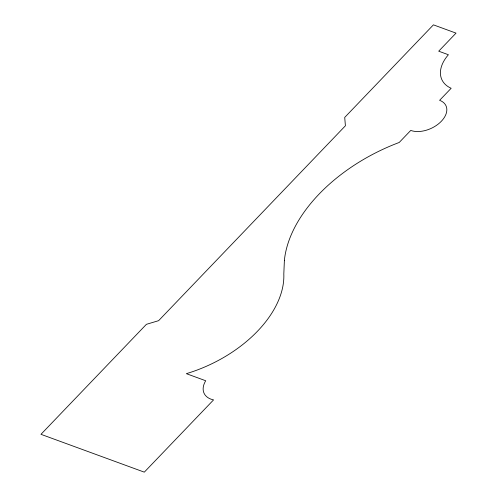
<?xml version="1.0" encoding="UTF-8"?>
<svg xmlns="http://www.w3.org/2000/svg" width="497" height="497" viewBox="0 0 497 497"><rect width="100%" height="100%" fill="white"/><g stroke="black" fill="none" stroke-linecap="round" stroke-linejoin="round"><path stroke-width="0.75" d="M284.39 260.304L283.812 274.002A109.359 68.375 -24.8 0 1 186.35 373.663L205.727 380.752A24.875 15.55 -24.8 0 0 213.561 399.892L144.304 472.15L40.971 434.322L146.398 324.324L158.624 320.671L345.403 125.791L344.719 117.404L433.427 24.85L456.029 33.125L438.714 51.191L448.4 54.738A39.027 24.396 -24.8 0 0 451.152 88.28L439.609 100.319A22.918 14.326 -24.8 0 1 441.324 121.287A22.918 14.326 -24.8 0 1 410.752 130.431L399.209 142.471A145.615 91.044 -24.8 0 0 284.39 260.304"/></g></svg>
